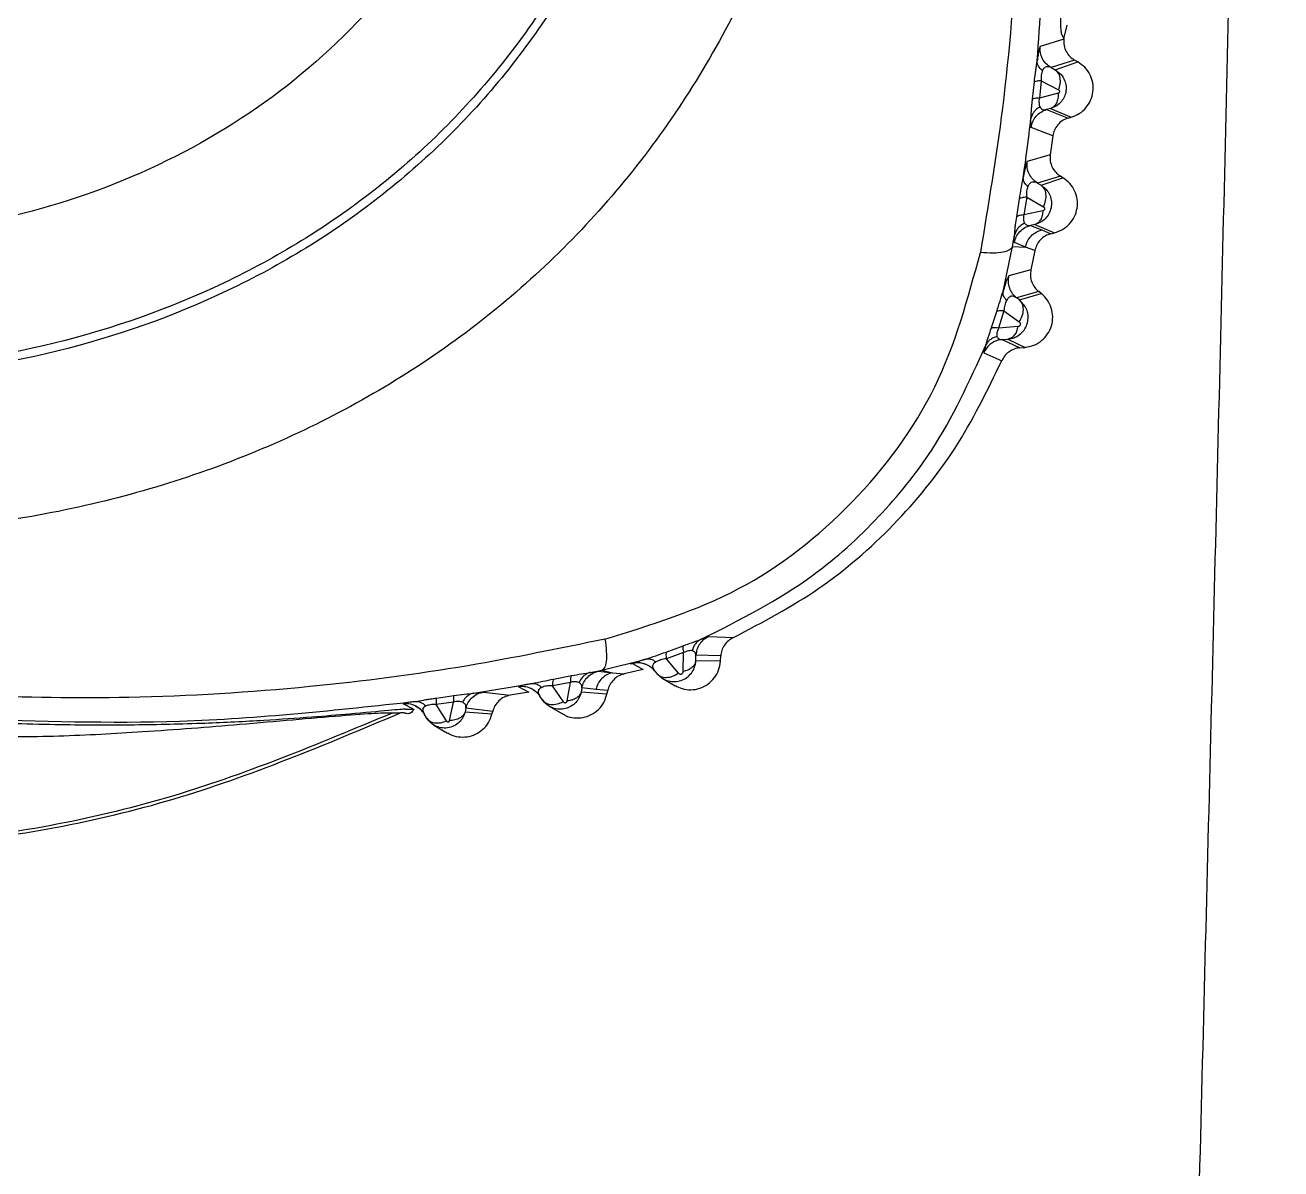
# Model space of a CAD drawing. Extents: x 398 to 508, y 623 to 782.
# Drawn here: x 502.777 to 503.923, y 674.349 to 675.393 of the extents above; entities that cross this region are included whole.
import ezdxf

# ---------------------------------------------------------------- set-up
doc = ezdxf.new("R2010")
doc.units = 0
doc.header["$MEASUREMENT"] = 0
doc.layers.add('GEOMETRY', color=2, linetype='Continuous', lineweight=25)

msp = doc.modelspace()

# ---------------------------------------------------------------- linework, layer by layer
at = {"layer": 'GEOMETRY'}
for p, q in [((503.7252, 675.3808), (503.7285, 675.3932)), ((503.7252, 675.3803), (503.7037, 675.3736)), ((503.723, 675.3859), (503.7252, 675.3808)), ((503.7252, 675.3808), (503.7252, 675.3803)), ((503.7037, 675.3736), (503.7029, 675.3712)), ((503.7352, 675.3613), (503.7137, 675.3545)), ((503.7137, 675.3545), (503.7175, 675.3525)), ((503.7175, 675.3525), (503.738, 675.3597)), ((503.738, 675.3597), (503.7352, 675.3613)), ((503.7175, 675.3525), (503.7229, 675.3481)), ((503.6967, 675.3257), (503.6985, 675.3415)), ((503.7047, 675.3424), (503.703, 675.3266)), ((503.7202, 675.3311), (503.703, 675.3266)), ((503.7047, 675.3424), (503.7205, 675.3341)), ((503.7133, 675.3171), (503.7096, 675.3162)), ((503.7096, 675.3162), (503.7294, 675.3084)), ((503.7133, 675.3171), (503.732, 675.3092)), ((503.7294, 675.3084), (503.732, 675.3092)), ((503.6955, 675.2997), (503.6952, 675.3019)), ((503.7152, 675.2921), (503.6955, 675.2997)), ((503.7152, 675.2921), (503.7129, 675.2749)), ((503.7129, 675.2749), (503.692, 675.2686)), ((503.7222, 675.2553), (503.7012, 675.249)), ((503.7045, 675.2471), (503.7245, 675.2539)), ((503.7245, 675.2539), (503.7222, 675.2553)), ((503.7012, 675.249), (503.7045, 675.2471)), ((503.6824, 675.2183), (503.6849, 675.2346)), ((503.6914, 675.2361), (503.6889, 675.2199)), ((503.6914, 675.2361), (503.7067, 675.2274)), ((503.7062, 675.2238), (503.6889, 675.2199)), ((503.699, 675.2113), (503.6949, 675.2104)), ((503.6949, 675.2104), (503.7051, 675.2062)), ((503.699, 675.2113), (503.7167, 675.2036)), ((503.7051, 675.2062), (503.7136, 675.2028)), ((503.6786, 675.191), (503.6803, 675.2013)), ((503.6802, 675.1947), (503.68, 675.1966)), ((503.6904, 675.1906), (503.6802, 675.1947)), ((503.7136, 675.2028), (503.7167, 675.2036)), ((503.6699, 675.1501), (503.6786, 675.191)), ((503.6786, 675.191), (503.6904, 675.1906)), ((503.6989, 675.1873), (503.6904, 675.1906)), ((503.6989, 675.1873), (503.6953, 675.1697)), ((503.675, 675.1644), (503.6739, 675.162)), ((503.6953, 675.1697), (503.675, 675.1644)), ((503.7024, 675.1499), (503.6821, 675.1443)), ((503.6849, 675.1423), (503.7045, 675.1482)), ((503.7045, 675.1482), (503.7024, 675.1499)), ((503.6849, 675.1423), (503.6821, 675.1443)), ((503.6901, 675.1363), (503.6849, 675.1423)), ((503.6591, 675.1163), (503.6641, 675.1317)), ((503.6707, 675.1323), (503.6657, 675.1166)), ((503.6707, 675.1323), (503.6846, 675.1222)), ((503.6834, 675.118), (503.6657, 675.1166)), ((503.669, 675.1062), (503.6743, 675.1065)), ((503.669, 675.1062), (503.6851, 675.0986)), ((503.6743, 675.1065), (503.6899, 675.099)), ((503.6524, 675.094), (503.6686, 675.0867)), ((503.6851, 675.0986), (503.6899, 675.099)), ((503.4011, 674.8349), (503.3994, 674.8344)), ((503.4011, 674.8349), (503.4236, 674.834)), ((503.3624, 674.8208), (503.3778, 674.8264)), ((503.3782, 674.8202), (503.3625, 674.8146)), ((503.3778, 674.8029), (503.3782, 674.8202)), ((503.3894, 674.8128), (503.3894, 674.8179)), ((503.4121, 674.8172), (503.3894, 674.8179)), ((503.4119, 674.8124), (503.4121, 674.8172)), ((503.2934, 674.8022), (503.3035, 674.8042)), ((503.3035, 674.8042), (503.344, 674.8144)), ((503.3035, 674.8042), (503.3134, 674.8019)), ((503.3414, 674.8049), (503.324, 674.8008)), ((503.3314, 674.8102), (503.3414, 674.8049)), ((503.3517, 674.8037), (503.3539, 674.8011)), ((503.3736, 674.8015), (503.3625, 674.8146)), ((503.4119, 674.8124), (503.3894, 674.8128)), ((503.2748, 674.7931), (503.2585, 674.79)), ((503.2594, 674.7961), (503.2759, 674.7992)), ((503.2719, 674.7761), (503.2748, 674.7931)), ((503.3005, 674.8033), (503.3134, 674.8019)), ((503.3134, 674.8019), (503.324, 674.8008)), ((503.3592, 674.7965), (503.3706, 674.79)), ((503.1525, 674.7787), (503.1684, 674.781)), ((503.1866, 674.7832), (503.2399, 674.792)), ((503.1954, 674.7842), (503.2198, 674.7813)), ((503.2369, 674.7841), (503.2198, 674.7813)), ((503.2284, 674.7896), (503.227, 674.7892)), ((503.227, 674.7892), (503.2369, 674.7841)), ((503.2394, 674.7874), (503.239, 674.7876)), ((503.2684, 674.7754), (503.2585, 674.79)), ((503.2853, 674.7881), (503.2846, 674.7841)), ((503.3082, 674.7824), (503.2846, 674.7841)), ((503.2982, 674.7867), (503.2853, 674.7881)), ((503.3089, 674.7856), (503.2982, 674.7867)), ((503.3082, 674.7824), (503.3089, 674.7856)), ((503.123, 674.774), (503.1219, 674.7737)), ((503.1219, 674.7737), (503.1306, 674.7693)), ((503.168, 674.7751), (503.1522, 674.7728)), ((503.1616, 674.7578), (503.1522, 674.7728)), ((503.1645, 674.7582), (503.168, 674.7751)), ((503.1794, 674.7696), (503.1787, 674.766)), ((503.2039, 674.7666), (503.1794, 674.7696)), ((503.249, 674.7775), (503.2469, 674.7806)), ((503.2555, 674.7712), (503.2675, 674.7643)), ((503.1191, 674.765), (503.112, 674.765)), ((503.1242, 674.7686), (503.1318, 674.7687)), ((503.1434, 674.7607), (503.1412, 674.7643)), ((503.2032, 674.764), (503.1787, 674.766)), ((503.2032, 674.764), (503.2039, 674.7666)), ((503.1503, 674.754), (503.1627, 674.7468))]:
    msp.add_line(p, q, dxfattribs=at)
for points, knots in [([(503.6263, 667.4368), (503.6329, 667.6092), (503.6458, 667.9469), (503.6643, 668.443), (503.6817, 668.918), (503.6979, 669.3719), (503.7233, 670.1), (503.7566, 671.109), (503.792, 672.2619), (503.8209, 673.2705), (503.8442, 674.1352), (503.8662, 675.0001), (503.8868, 675.865), (503.906, 676.73), (503.9177, 677.3067), (503.9235, 677.5951)], [0, 0, 0, 0, 0.050925, 0.099772, 0.146543, 0.191236, 0.233852, 0.361604, 0.489235, 0.574347, 0.659464, 0.744588, 0.829719, 0.914856, 1, 1, 1, 1]), ([(503.701, 675.3606), (503.7061, 675.4322), (503.7163, 675.5758), (503.7062, 675.7925), (503.6788, 676.0078), (503.6431, 676.148), (503.6253, 676.2182)], [0, 0, 0, 0, 0.249231, 0.499142, 0.749419, 1, 1, 1, 1]), ([(503.6335, 676.2187), (503.6433, 676.1824), (503.6632, 676.1084), (503.6866, 675.9938), (503.7042, 675.882), (503.7156, 675.7773), (503.7217, 675.6872), (503.7248, 675.5997), (503.725, 675.5196), (503.7234, 675.4492), (503.7222, 675.4082), (503.7222, 675.3901), (503.7227, 675.3873), (503.723, 675.3859)], [0, 0, 0, 0, 0.12149, 0.247913, 0.378385, 0.489164, 0.591626, 0.675724, 0.782324, 0.86989, 0.941638, 0.97185, 1, 1, 1, 1]), ([(503.603, 676.2122), (503.6194, 676.147), (503.6511, 676.0209), (503.6756, 675.8308), (503.6866, 675.6501), (503.6845, 675.4788), (503.6722, 675.3245), (503.6564, 675.2293), (503.6491, 675.1856)], [0, 0, 0, 0, 0.1941228, 0.3753263, 0.553698, 0.7171073, 0.8699835, 1, 1, 1, 1]), ([(503.4855, 676.1791), (503.5008, 676.1129), (503.5314, 675.9813), (503.5332, 675.7795), (503.5009, 675.5843), (503.4312, 675.4026), (503.3261, 675.2418), (503.1876, 675.1097), (503.0224, 675.0117), (502.8378, 674.9493), (502.641, 674.9233), (502.4396, 674.9334), (502.2408, 674.9777), (502.0526, 675.0542), (501.8826, 675.1611), (501.7392, 675.2956), (501.6248, 675.453), (501.5817, 675.573), (501.5603, 675.6325)], [0, 0, 0, 0, 0.064638, 0.128652, 0.191528, 0.253029, 0.313363, 0.373321, 0.433986, 0.495948, 0.559248, 0.623536, 0.688243, 0.752741, 0.816423, 0.878848, 0.939909, 1, 1, 1, 1]), ([(503.3499, 676.1407), (503.363, 676.084), (503.3892, 675.9711), (503.391, 675.7982), (503.3634, 675.631), (503.3039, 675.4753), (503.2139, 675.3376), (503.0954, 675.2246), (502.9539, 675.1407), (502.7958, 675.0875), (502.6272, 675.0654), (502.4546, 675.0741), (502.2842, 675.1122), (502.1228, 675.1776), (501.9771, 675.2691), (501.8541, 675.3842), (501.756, 675.5188), (501.719, 675.6215), (501.7007, 675.6725)], [0, 0, 0, 0, 0.064677, 0.128726, 0.191618, 0.253103, 0.313385, 0.373279, 0.433903, 0.49586, 0.559185, 0.62351, 0.688256, 0.752792, 0.816505, 0.878937, 0.939969, 1, 1, 1, 1]), ([(503.3425, 676.1386), (503.3556, 676.0824), (503.3816, 675.9705), (503.3833, 675.7991), (503.356, 675.6334), (503.297, 675.4792), (503.2079, 675.3427), (503.0904, 675.2307), (502.9503, 675.1477), (502.7936, 675.0949), (502.6265, 675.0731), (502.4554, 675.0818), (502.2866, 675.1195), (502.1266, 675.1843), (501.9821, 675.2749), (501.8602, 675.389), (501.763, 675.5223), (501.7264, 675.6242), (501.7082, 675.6746)], [0, 0, 0, 0, 0.06468, 0.128735, 0.191634, 0.253118, 0.313391, 0.373269, 0.433886, 0.495846, 0.559178, 0.623509, 0.688256, 0.752797, 0.816517, 0.878954, 0.939983, 1, 1, 1, 1]), ([(503.2273, 676.106), (503.2385, 676.0578), (503.2608, 675.9618), (503.2623, 675.8149), (503.2391, 675.673), (503.1887, 675.5409), (503.1125, 675.424), (503.0119, 675.3281), (502.8919, 675.2571), (502.7577, 675.2122), (502.6147, 675.1937), (502.4681, 675.2013), (502.3232, 675.2336), (502.186, 675.2892), (502.062, 675.3666), (501.9574, 675.4641), (501.8739, 675.5782), (501.8425, 675.6653), (501.827, 675.7085)], [0, 0, 0, 0, 0.064705, 0.128813, 0.191763, 0.253244, 0.313432, 0.373191, 0.433751, 0.495731, 0.55912, 0.623495, 0.688261, 0.752837, 0.816615, 0.87909, 0.940089, 1, 1, 1, 1]), ([(503.7252, 675.3803), (503.7252, 675.3784), (503.7251, 675.3745), (503.7273, 675.3691), (503.7306, 675.3644), (503.7336, 675.3624), (503.7352, 675.3613)], [0, 0, 0, 0, 0.253742, 0.509905, 0.758369, 1, 1, 1, 1]), ([(503.7029, 675.3712), (503.7028, 675.3709), (503.7025, 675.3703), (503.7018, 675.3664), (503.7013, 675.3625), (503.701, 675.3606)], [0, 0, 0, 0, 0.271672, 0.650297, 1, 1, 1, 1]), ([(503.7137, 675.3545), (503.7121, 675.3555), (503.709, 675.3577), (503.7056, 675.3624), (503.7036, 675.3679), (503.7037, 675.3717), (503.7037, 675.3736)], [0, 0, 0, 0, 0.244704, 0.5, 0.755296, 1, 1, 1, 1]), ([(503.6985, 675.3415), (503.6987, 675.3441), (503.699, 675.3468), (503.6995, 675.3508), (503.6998, 675.3528), (503.7002, 675.3551), (503.7005, 675.3574), (503.7008, 675.3593), (503.701, 675.3606)], [0, 0, 0, 0, 0.386711, 0.400532, 0.607773, 0.666949, 0.778449, 1, 1, 1, 1]), ([(503.7058, 675.3517), (503.7044, 675.3531), (503.7023, 675.3551), (503.7011, 675.3582), (503.701, 675.3598), (503.701, 675.3606)], [0, 0, 0, 0, 0.489151, 0.744278, 1, 1, 1, 1]), ([(503.7137, 675.3545), (503.7122, 675.355), (503.71, 675.3557), (503.7073, 675.3545), (503.7062, 675.3526), (503.7058, 675.3517)], [0, 0, 0, 0, 0.545844, 0.787539, 1, 1, 1, 1]), ([(503.7058, 675.3517), (503.7055, 675.3511), (503.7051, 675.3499), (503.7047, 675.3476), (503.7045, 675.3449), (503.7046, 675.3432), (503.7047, 675.3424)], [0, 0, 0, 0, 0.257065, 0.499427, 0.740311, 1, 1, 1, 1]), ([(503.7229, 675.3481), (503.7241, 675.3464), (503.7263, 675.3432), (503.7275, 675.3379), (503.7274, 675.3329), (503.7261, 675.328), (503.7232, 675.3233), (503.7189, 675.3192), (503.7152, 675.3178), (503.7133, 675.3171)], [0, 0, 0, 0, 0.160863, 0.299617, 0.416215, 0.550348, 0.692325, 0.842197, 1, 1, 1, 1]), ([(503.7205, 675.3341), (503.7211, 675.3359), (503.7223, 675.3397), (503.7222, 675.3453), (503.7206, 675.3499), (503.7185, 675.3517), (503.7175, 675.3525)], [0, 0, 0, 0, 0.24251, 0.500006, 0.757498, 1, 1, 1, 1]), ([(503.7047, 675.3424), (503.7032, 675.3423), (503.7002, 675.3422), (503.699, 675.3418), (503.6985, 675.3415)], [0, 0, 0, 0, 0.498321, 1, 1, 1, 1]), ([(503.7202, 675.3311), (503.7202, 675.3294), (503.7201, 675.3261), (503.7186, 675.3218), (503.7164, 675.3185), (503.7143, 675.3176), (503.7133, 675.3171)], [0, 0, 0, 0, 0.244322, 0.5, 0.755678, 1, 1, 1, 1]), ([(503.7205, 675.3341), (503.7207, 675.334), (503.7209, 675.3338), (503.7212, 675.3334), (503.7214, 675.333), (503.7214, 675.3325), (503.7214, 675.3322), (503.7213, 675.3319), (503.721, 675.3316), (503.7206, 675.3312), (503.7204, 675.3311), (503.7202, 675.3311)], [0, 0, 0, 0, 0.144352, 0.279387, 0.402711, 0.515838, 0.570705, 0.625679, 0.73952, 0.863869, 1, 1, 1, 1]), ([(503.3064, 674.8326), (503.2648, 674.824), (503.1761, 674.8057), (503.0304, 674.7868), (502.8796, 674.7775), (502.7266, 674.7799), (502.578, 674.7923), (502.4274, 674.814), (502.2625, 674.8488), (502.087, 674.9024), (501.901, 674.9759), (501.7426, 675.0557), (501.6153, 675.1328), (501.52, 675.1982), (501.4392, 675.2603), (501.3911, 675.3014), (501.3681, 675.321)], [0, 0, 0, 0, 0.061839, 0.131845, 0.211627, 0.279904, 0.352971, 0.427433, 0.499926, 0.596401, 0.691889, 0.788478, 0.852073, 0.906668, 0.955606, 1, 1, 1, 1]), ([(503.6953, 675.308), (503.6955, 675.31), (503.6956, 675.3122), (503.6957, 675.3146), (503.6958, 675.3159), (503.6959, 675.3176), (503.6961, 675.3199), (503.6963, 675.3223), (503.6966, 675.3243), (503.6967, 675.3257)], [0, 0, 0, 0, 0.415796, 0.420284, 0.453774, 0.64405, 0.702207, 0.805119, 1, 1, 1, 1]), ([(503.703, 675.3266), (503.7015, 675.3265), (503.6985, 675.3264), (503.6973, 675.3259), (503.6967, 675.3257)], [0, 0, 0, 0, 0.500003, 1, 1, 1, 1]), ([(503.703, 675.3266), (503.7028, 675.3257), (503.7025, 675.3241), (503.7026, 675.3226), (503.7027, 675.3217), (503.7027, 675.3211), (503.703, 675.3198), (503.7033, 675.319), (503.7035, 675.3185)], [0, 0, 0, 0, 0.235042, 0.470576, 0.478141, 0.540974, 0.724966, 1, 1, 1, 1]), ([(503.7035, 675.3185), (503.7025, 675.3179), (503.7003, 675.3166), (503.6979, 675.314), (503.6961, 675.3111), (503.6956, 675.309), (503.6953, 675.308)], [0, 0, 0, 0, 0.247273, 0.499996, 0.752721, 1, 1, 1, 1]), ([(503.6955, 675.2997), (503.6958, 675.3016), (503.6967, 675.3053), (503.6999, 675.3102), (503.7043, 675.3142), (503.7079, 675.3155), (503.7096, 675.3162)], [0, 0, 0, 0, 0.244604, 0.5, 0.755396, 1, 1, 1, 1]), ([(503.7035, 675.3185), (503.7039, 675.318), (503.7046, 675.3168), (503.7066, 675.3158), (503.7084, 675.316), (503.7096, 675.3162)], [0, 0, 0, 0, 0.226914, 0.472559, 1, 1, 1, 1]), ([(503.7294, 675.3084), (503.7276, 675.3077), (503.7239, 675.3064), (503.7196, 675.3023), (503.7164, 675.2975), (503.7156, 675.2939), (503.7152, 675.2921)], [0, 0, 0, 0, 0.253674, 0.509842, 0.758373, 1, 1, 1, 1]), ([(503.6883, 675.254), (503.6896, 675.2629), (503.692, 675.2808), (503.6942, 675.2989), (503.6953, 675.308)], [0, 0, 0, 0, 0.499752, 1, 1, 1, 1]), ([(503.6952, 675.3019), (503.6951, 675.302), (503.695, 675.3027), (503.6952, 675.3056), (503.6953, 675.308)], [0, 0, 0, 0, 0.201978, 1, 1, 1, 1]), ([(503.7129, 675.2749), (503.7128, 675.273), (503.7126, 675.269), (503.7145, 675.2635), (503.7176, 675.2586), (503.7207, 675.2564), (503.7222, 675.2553)], [0, 0, 0, 0, 0.253687, 0.5098545, 0.7583857, 1, 1, 1, 1]), ([(503.692, 675.2686), (503.6916, 675.2679), (503.691, 675.2669), (503.6896, 675.2606), (503.6887, 675.2561), (503.6883, 675.254)], [0, 0, 0, 0, 0.54318, 0.782069, 1, 1, 1, 1]), ([(503.7012, 675.249), (503.6997, 675.2501), (503.6966, 675.2524), (503.6934, 675.2573), (503.6916, 675.2629), (503.6919, 675.2667), (503.692, 675.2686)], [0, 0, 0, 0, 0.244606, 0.5, 0.755394, 1, 1, 1, 1]), ([(503.6849, 675.2346), (503.6854, 675.2379), (503.6865, 675.2445), (503.6877, 675.2508), (503.6883, 675.254)], [0, 0, 0, 0, 0.491532, 1, 1, 1, 1]), ([(503.6925, 675.2459), (503.6912, 675.2472), (503.6886, 675.2498), (503.6884, 675.2525), (503.6883, 675.254)], [0, 0, 0, 0, 0.4898, 1, 1, 1, 1]), ([(503.6925, 675.2459), (503.6923, 675.2453), (503.6918, 675.244), (503.6913, 675.2415), (503.6911, 675.2387), (503.6913, 675.237), (503.6914, 675.2361)], [0, 0, 0, 0, 0.25021, 0.488494, 0.732792, 1, 1, 1, 1]), ([(503.7012, 675.249), (503.6996, 675.2496), (503.6973, 675.2505), (503.6945, 675.2491), (503.6933, 675.2476), (503.6928, 675.2465), (503.6925, 675.2459)], [0, 0, 0, 0, 0.552691, 0.791968, 0.900435, 1, 1, 1, 1]), ([(503.7045, 675.2471), (503.7066, 675.2456), (503.71, 675.2429), (503.713, 675.2373), (503.7143, 675.2319), (503.7139, 675.2262), (503.7119, 675.2208), (503.7085, 675.2163), (503.7041, 675.2129), (503.7007, 675.2118), (503.699, 675.2113)], [0, 0, 0, 0, 0.166512, 0.279987, 0.401109, 0.523295, 0.648233, 0.769287, 0.886519, 1, 1, 1, 1]), ([(503.7067, 675.2274), (503.7075, 675.2293), (503.7091, 675.2332), (503.7093, 675.2391), (503.7078, 675.2442), (503.7056, 675.2462), (503.7045, 675.2471)], [0, 0, 0, 0, 0.241792, 0.500007, 0.758217, 1, 1, 1, 1]), ([(503.6914, 675.2361), (503.6898, 675.236), (503.6867, 675.2358), (503.6855, 675.235), (503.6849, 675.2346)], [0, 0, 0, 0, 0.499055, 1, 1, 1, 1]), ([(503.6803, 675.2013), (503.6804, 675.2023), (503.6806, 675.2038), (503.6807, 675.2057), (503.6809, 675.2078), (503.6814, 675.2119), (503.682, 675.2158), (503.6824, 675.2183)], [0, 0, 0, 0, 0.231722, 0.347212, 0.412126, 0.632719, 1, 1, 1, 1]), ([(503.6889, 675.2199), (503.6873, 675.2197), (503.6842, 675.2195), (503.683, 675.2187), (503.6824, 675.2183)], [0, 0, 0, 0, 0.500018, 1, 1, 1, 1]), ([(503.6889, 675.2199), (503.6887, 675.2191), (503.6884, 675.2174), (503.6884, 675.216), (503.6885, 675.2153), (503.6886, 675.2146), (503.6889, 675.2135), (503.6892, 675.2127), (503.6894, 675.2123)], [0, 0, 0, 0, 0.230171, 0.465865, 0.473511, 0.536883, 0.722542, 1, 1, 1, 1]), ([(503.7062, 675.2238), (503.7061, 675.2223), (503.7058, 675.2192), (503.7042, 675.2154), (503.7019, 675.2125), (503.7, 675.2117), (503.699, 675.2113)], [0, 0, 0, 0, 0.244947, 0.5, 0.755053, 1, 1, 1, 1]), ([(503.7067, 675.2274), (503.7069, 675.2273), (503.7072, 675.2271), (503.7075, 675.2266), (503.7077, 675.226), (503.7077, 675.2255), (503.7077, 675.2251), (503.7076, 675.2249), (503.7074, 675.2246), (503.7072, 675.2243), (503.7068, 675.224), (503.7064, 675.2239), (503.7062, 675.2238)], [0, 0, 0, 0, 0.146361, 0.284808, 0.41183, 0.527282, 0.582294, 0.636648, 0.691473, 0.747865, 0.867827, 1, 1, 1, 1]), ([(503.6802, 675.1947), (503.6807, 675.1965), (503.6816, 675.2002), (503.685, 675.2049), (503.6895, 675.2086), (503.6931, 675.2098), (503.6949, 675.2104)], [0, 0, 0, 0, 0.2447054, 0.5, 0.7552946, 1, 1, 1, 1]), ([(503.6894, 675.2123), (503.6883, 675.2117), (503.686, 675.2104), (503.6833, 675.2078), (503.6813, 675.2047), (503.6806, 675.2024), (503.6803, 675.2013)], [0, 0, 0, 0, 0.247126, 0.500004, 0.75288, 1, 1, 1, 1]), ([(503.6894, 675.2123), (503.6902, 675.2116), (503.6917, 675.21), (503.6938, 675.2102), (503.6949, 675.2104)], [0, 0, 0, 0, 0.475353, 1, 1, 1, 1]), ([(503.6904, 675.1906), (503.6909, 675.1924), (503.6919, 675.1961), (503.6953, 675.2008), (503.6998, 675.2044), (503.7034, 675.2056), (503.7051, 675.2062)], [0, 0, 0, 0, 0.244721, 0.5, 0.755279, 1, 1, 1, 1]), ([(503.68, 675.1966), (503.68, 675.1967), (503.6799, 675.1972), (503.6801, 675.1994), (503.6803, 675.2013)], [0, 0, 0, 0, 0.095526, 1, 1, 1, 1]), ([(503.7136, 675.2028), (503.7117, 675.2022), (503.7081, 675.201), (503.7037, 675.1972), (503.7003, 675.1926), (503.6994, 675.189), (503.6989, 675.1873)], [0, 0, 0, 0, 0.253715, 0.509834, 0.758299, 1, 1, 1, 1]), ([(503.3064, 674.8326), (503.3482, 674.8455), (503.4313, 674.871), (503.536, 674.9536), (503.6153, 675.0604), (503.6378, 675.1437), (503.6491, 675.1856)], [0, 0, 0, 0, 0.251416, 0.499983, 0.748554, 1, 1, 1, 1]), ([(503.6786, 675.191), (503.6779, 675.1899), (503.6764, 675.1877), (503.6701, 675.1857), (503.6611, 675.1848), (503.6531, 675.1853), (503.6491, 675.1856)], [0, 0, 0, 0, 0.239707, 0.491119, 0.747175, 1, 1, 1, 1]), ([(503.6739, 675.162), (503.6737, 675.1616), (503.6732, 675.1609), (503.6718, 675.1565), (503.6705, 675.1521), (503.6699, 675.1501)], [0, 0, 0, 0, 0.319976, 0.677408, 1, 1, 1, 1]), ([(503.675, 675.1644), (503.6747, 675.1626), (503.6742, 675.1589), (503.6754, 675.1532), (503.678, 675.1481), (503.6807, 675.1456), (503.6821, 675.1443)], [0, 0, 0, 0, 0.2448298, 0.4999998, 0.7551699, 1, 1, 1, 1]), ([(503.6953, 675.1697), (503.695, 675.1679), (503.6945, 675.1641), (503.6959, 675.1586), (503.6984, 675.1536), (503.7011, 675.1511), (503.7024, 675.1499)], [0, 0, 0, 0, 0.253852, 0.5113931, 0.7598294, 1, 1, 1, 1]), ([(503.6641, 675.1317), (503.6651, 675.1349), (503.6671, 675.1413), (503.6689, 675.1472), (503.6699, 675.1501)], [0, 0, 0, 0, 0.51114, 1, 1, 1, 1]), ([(503.6731, 675.1419), (503.672, 675.1433), (503.6697, 675.1461), (503.6698, 675.1487), (503.6699, 675.1501)], [0, 0, 0, 0, 0.490313, 1, 1, 1, 1]), ([(503.6731, 675.1419), (503.6728, 675.1413), (503.6722, 675.14), (503.6714, 675.1375), (503.6709, 675.1349), (503.6708, 675.1332), (503.6707, 675.1323)], [0, 0, 0, 0, 0.249261, 0.488794, 0.734234, 1, 1, 1, 1]), ([(503.6821, 675.1443), (503.6805, 675.1451), (503.6783, 675.1462), (503.6755, 675.145), (503.6741, 675.1436), (503.6734, 675.1424), (503.6731, 675.1419)], [0, 0, 0, 0, 0.55288, 0.791652, 0.900062, 1, 1, 1, 1]), ([(503.6743, 675.1065), (503.6762, 675.1068), (503.68, 675.1075), (503.6851, 675.1104), (503.6892, 675.1146), (503.6919, 675.1199), (503.693, 675.1256), (503.6925, 675.1313), (503.6909, 675.1347), (503.6901, 675.1363)], [0, 0, 0, 0, 0.144507, 0.289018, 0.433648, 0.578516, 0.721145, 0.865396, 1, 1, 1, 1]), ([(503.6846, 675.1222), (503.6856, 675.124), (503.6877, 675.1278), (503.6887, 675.1337), (503.6878, 675.139), (503.6859, 675.1412), (503.6849, 675.1423)], [0, 0, 0, 0, 0.241635, 0.500008, 0.758375, 1, 1, 1, 1]), ([(503.6707, 675.1323), (503.6691, 675.1324), (503.666, 675.1326), (503.6647, 675.132), (503.6641, 675.1317)], [0, 0, 0, 0, 0.499386, 1, 1, 1, 1]), ([(503.112, 674.765), (503.108, 674.765), (503.1001, 674.765), (503.0535, 674.7616), (502.9777, 674.7547), (502.8892, 674.7478), (502.8076, 674.7433), (502.7305, 674.7428), (502.6521, 674.7469), (502.574, 674.7535), (502.5096, 674.7614), (502.4605, 674.7687), (502.4206, 674.7753), (502.3685, 674.7851), (502.3219, 674.7952), (502.2898, 674.803), (502.2812, 674.8051), (502.2786, 674.8058), (502.2778, 674.806), (502.2775, 674.8061), (502.2775, 674.8061), (502.2773, 674.8061), (502.2768, 674.8062), (502.2748, 674.8068), (502.2668, 674.8088), (502.2165, 674.8219), (502.1365, 674.8461), (502.0324, 674.8838), (501.9387, 674.9228), (501.8675, 674.9564), (501.8158, 674.9837), (501.7828, 675.0026), (501.7493, 675.0228), (501.7138, 675.045), (501.6804, 675.0666), (501.6402, 675.093), (501.6172, 675.1085), (501.603, 675.1182)], [0, 0, 0, 0, 0.029487, 0.058965, 0.121276, 0.176146, 0.222507, 0.269084, 0.315099, 0.363617, 0.409348, 0.431162, 0.45227, 0.481734, 0.525902, 0.537564, 0.540789, 0.54175, 0.542276, 0.542278, 0.542297, 0.542347, 0.542534, 0.543258, 0.546102, 0.557375, 0.636107, 0.695634, 0.755932, 0.818737, 0.838147, 0.862469, 0.888107, 0.909711, 0.939755, 0.962479, 1, 1, 1, 1]), ([(503.6539, 675.1004), (503.6542, 675.1014), (503.6547, 675.1028), (503.6552, 675.1046), (503.6555, 675.1056), (503.6556, 675.106), (503.6557, 675.1063), (503.6561, 675.1075), (503.6572, 675.1108), (503.6583, 675.1141), (503.6591, 675.1163)], [0, 0, 0, 0, 0.237358, 0.356058, 0.420019, 0.422084, 0.43752, 0.479818, 0.63966, 1, 1, 1, 1]), ([(503.6657, 675.1166), (503.6641, 675.1168), (503.661, 675.1171), (503.6597, 675.1166), (503.6591, 675.1163)], [0, 0, 0, 0, 0.5, 1, 1, 1, 1]), ([(503.6657, 675.1166), (503.6654, 675.1158), (503.6647, 675.1143), (503.6644, 675.1128), (503.6642, 675.112), (503.6641, 675.1113), (503.6641, 675.1102), (503.6642, 675.1094), (503.6643, 675.1089)], [0, 0, 0, 0, 0.2380681, 0.4754157, 0.5016791, 0.5517618, 0.7281884, 1, 1, 1, 1]), ([(503.6834, 675.118), (503.683, 675.1165), (503.6823, 675.1134), (503.6801, 675.1098), (503.6774, 675.1073), (503.6753, 675.1068), (503.6743, 675.1065)], [0, 0, 0, 0, 0.244802, 0.5, 0.755198, 1, 1, 1, 1]), ([(503.6846, 675.1222), (503.6848, 675.1221), (503.6852, 675.1218), (503.6855, 675.1211), (503.6857, 675.1204), (503.6856, 675.1198), (503.6854, 675.1193), (503.6852, 675.119), (503.685, 675.1187), (503.6846, 675.1184), (503.6841, 675.1181), (503.6836, 675.118), (503.6834, 675.118)], [0, 0, 0, 0, 0.144988, 0.282396, 0.408827, 0.524229, 0.57945, 0.634159, 0.689453, 0.746382, 0.867343, 1, 1, 1, 1]), ([(503.669, 675.1062), (503.6672, 675.1059), (503.6637, 675.1053), (503.6589, 675.1026), (503.6548, 675.0988), (503.6532, 675.0956), (503.6524, 675.094)], [0, 0, 0, 0, 0.245215, 0.500001, 0.754786, 1, 1, 1, 1]), ([(503.6643, 675.1089), (503.6631, 675.1086), (503.6608, 675.1078), (503.6578, 675.1058), (503.6554, 675.1033), (503.6544, 675.1014), (503.6539, 675.1004)], [0, 0, 0, 0, 0.247391, 0.500007, 0.75262, 1, 1, 1, 1]), ([(503.6643, 675.1089), (503.6648, 675.1081), (503.6658, 675.1062), (503.6679, 675.1062), (503.669, 675.1062)], [0, 0, 0, 0, 0.471748, 1, 1, 1, 1]), ([(503.3942, 674.8324), (503.4293, 674.8501), (503.4882, 674.8797), (503.5571, 674.9425), (503.6136, 675.0118), (503.639, 675.0677), (503.6539, 675.1004)], [0, 0, 0, 0, 0.307324, 0.515132, 0.716378, 1, 1, 1, 1]), ([(503.6539, 675.1004), (503.6534, 675.0986), (503.6522, 675.0947), (503.6523, 675.0942), (503.6524, 675.094)], [0, 0, 0, 0, 0.470584, 1, 1, 1, 1]), ([(503.6851, 675.0986), (503.6833, 675.0983), (503.6797, 675.0977), (503.675, 675.0949), (503.671, 675.0913), (503.6694, 675.0882), (503.6686, 675.0867)], [0, 0, 0, 0, 0.254076, 0.511662, 0.759811, 1, 1, 1, 1]), ([(503.4236, 674.834), (503.4503, 674.848), (503.5035, 674.8759), (503.5714, 674.9354), (503.629, 675.0052), (503.6554, 675.0594), (503.6686, 675.0867)], [0, 0, 0, 0, 0.25081, 0.499261, 0.74806, 1, 1, 1, 1]), ([(503.1242, 674.7686), (503.1228, 674.7685), (503.1199, 674.7684), (503.1049, 674.767), (503.0774, 674.7644), (503.0374, 674.7611), (502.993, 674.758), (502.9385, 674.7553), (502.8765, 674.7538), (502.805, 674.754), (502.731, 674.7565), (502.6519, 674.7618), (502.5674, 674.7704), (502.472, 674.7838), (502.3673, 674.8033), (502.2598, 674.8288), (502.166, 674.8554), (502.1098, 674.8749), (502.0886, 674.8822)], [0, 0, 0, 0, 0.020227, 0.041657, 0.091073, 0.129381, 0.17392, 0.225812, 0.285593, 0.346812, 0.420985, 0.485021, 0.558542, 0.646819, 0.740861, 0.841353, 0.940132, 1, 1, 1, 1]), ([(503.3064, 674.8326), (503.3069, 674.8287), (503.3079, 674.8208), (503.3077, 674.812), (503.3063, 674.806), (503.3044, 674.8048), (503.3035, 674.8042)], [0, 0, 0, 0, 0.252807, 0.508865, 0.760288, 1, 1, 1, 1]), ([(503.3778, 674.8264), (503.3807, 674.8275), (503.387, 674.8298), (503.3917, 674.8315), (503.3942, 674.8324)], [0, 0, 0, 0, 0.47182, 1, 1, 1, 1]), ([(503.3942, 674.8324), (503.3932, 674.8319), (503.3913, 674.8309), (503.389, 674.8285), (503.3871, 674.8255), (503.3864, 674.8232), (503.3861, 674.822)], [0, 0, 0, 0, 0.247362, 0.499999, 0.752637, 1, 1, 1, 1]), ([(503.4011, 674.8349), (503.3995, 674.834), (503.3963, 674.8323), (503.3927, 674.8282), (503.3901, 674.8233), (503.3897, 674.8197), (503.3894, 674.8179)], [0, 0, 0, 0, 0.245213, 0.499997, 0.754783, 1, 1, 1, 1]), ([(503.3994, 674.8344), (503.3993, 674.8343), (503.3986, 674.8342), (503.3962, 674.8332), (503.3942, 674.8324)], [0, 0, 0, 0, 0.185028, 1, 1, 1, 1]), ([(503.4236, 674.834), (503.422, 674.8331), (503.4188, 674.8313), (503.4153, 674.8271), (503.4128, 674.8223), (503.4123, 674.8189), (503.4121, 674.8172)], [0, 0, 0, 0, 0.254088, 0.511674, 0.759824, 1, 1, 1, 1]), ([(503.344, 674.8144), (503.3469, 674.8154), (503.3527, 674.8174), (503.3592, 674.8197), (503.3624, 674.8208)], [0, 0, 0, 0, 0.489149, 1, 1, 1, 1]), ([(503.3624, 674.8208), (503.3622, 674.8202), (503.3618, 674.8191), (503.3623, 674.8161), (503.3625, 674.8146)], [0, 0, 0, 0, 0.500743, 1, 1, 1, 1]), ([(503.3778, 674.8264), (503.3776, 674.8258), (503.3773, 674.8247), (503.3779, 674.8217), (503.3782, 674.8202)], [0, 0, 0, 0, 0.5, 1, 1, 1, 1]), ([(503.3861, 674.822), (503.3856, 674.822), (503.3846, 674.8221), (503.3827, 674.8219), (503.3805, 674.8213), (503.3789, 674.8206), (503.3782, 674.8202)], [0, 0, 0, 0, 0.272932, 0.525631, 0.762717, 1, 1, 1, 1]), ([(503.3894, 674.8179), (503.3893, 674.8189), (503.389, 674.8208), (503.387, 674.8216), (503.3861, 674.822)], [0, 0, 0, 0, 0.527463, 1, 1, 1, 1]), ([(503.3427, 674.8098), (503.3403, 674.8104), (503.3354, 674.8115), (503.3314, 674.8102), (503.3294, 674.8096)], [0, 0, 0, 0, 0.496523, 1, 1, 1, 1]), ([(503.3517, 674.8037), (503.3504, 674.805), (503.3478, 674.8077), (503.3426, 674.8101), (503.3369, 674.8112), (503.3332, 674.8105), (503.3314, 674.8102)], [0, 0, 0, 0, 0.244832, 0.500003, 0.755172, 1, 1, 1, 1]), ([(503.344, 674.8144), (503.3421, 674.8138), (503.338, 674.8125), (503.3333, 674.811), (503.3328, 674.8107), (503.3324, 674.8106)], [0, 0, 0, 0, 0.2639006, 0.5553092, 1, 1, 1, 1]), ([(503.3446, 674.8091), (503.3422, 674.8099), (503.3372, 674.8117), (503.3342, 674.8111), (503.3327, 674.8108)], [0, 0, 0, 0, 0.484022, 1, 1, 1, 1]), ([(503.344, 674.8144), (503.3454, 674.8146), (503.3483, 674.8149), (503.3514, 674.8128), (503.3528, 674.8118)], [0, 0, 0, 0, 0.509663, 1, 1, 1, 1]), ([(503.3528, 674.8118), (503.3523, 674.8115), (503.3513, 674.8108), (503.3501, 674.8095), (503.3494, 674.8069), (503.3507, 674.805), (503.3517, 674.8037)], [0, 0, 0, 0, 0.102658, 0.213834, 0.457963, 1, 1, 1, 1]), ([(503.3625, 674.8146), (503.3616, 674.8145), (503.3598, 674.8143), (503.3571, 674.8136), (503.3547, 674.8127), (503.3535, 674.8121), (503.3528, 674.8118)], [0, 0, 0, 0, 0.265172, 0.509677, 0.749232, 1, 1, 1, 1]), ([(503.3539, 674.8011), (503.3556, 674.7994), (503.3587, 674.7964), (503.3645, 674.7941), (503.3703, 674.7935), (503.376, 674.7946), (503.3813, 674.7973), (503.3855, 674.8014), (503.3885, 674.8067), (503.3891, 674.8107), (503.3894, 674.8128)], [0, 0, 0, 0, 0.150773, 0.264434, 0.386648, 0.506202, 0.625757, 0.747841, 0.872557, 1, 1, 1, 1]), ([(503.3707, 674.7901), (503.3726, 674.7891), (503.3771, 674.7868), (503.3849, 674.7859), (503.3931, 674.7873), (503.4006, 674.7911), (503.4065, 674.7969), (503.4107, 674.8042), (503.4115, 674.8096), (503.4119, 674.8124)], [0, 0, 0, 0, 0.119113, 0.265927, 0.412742, 0.559556, 0.706371, 0.853185, 1, 1, 1, 1]), ([(503.3894, 674.8128), (503.3891, 674.8117), (503.3886, 674.8095), (503.386, 674.8066), (503.3824, 674.8042), (503.3793, 674.8033), (503.3778, 674.8029)], [0, 0, 0, 0, 0.244802, 0.5, 0.755198, 1, 1, 1, 1]), ([(503.2399, 674.792), (503.2431, 674.7927), (503.2493, 674.7941), (503.2561, 674.7954), (503.2594, 674.7961)], [0, 0, 0, 0, 0.510693, 1, 1, 1, 1]), ([(503.2594, 674.7961), (503.2591, 674.7955), (503.2586, 674.7944), (503.2585, 674.7915), (503.2585, 674.79)], [0, 0, 0, 0, 0.501099, 1, 1, 1, 1]), ([(503.2759, 674.7992), (503.2756, 674.7986), (503.2749, 674.7976), (503.2749, 674.7946), (503.2748, 674.7931)], [0, 0, 0, 0, 0.499997, 1, 1, 1, 1]), ([(503.2828, 674.7929), (503.2823, 674.7931), (503.2814, 674.7934), (503.2796, 674.7937), (503.2776, 674.7937), (503.276, 674.7934), (503.2752, 674.7932), (503.2748, 674.7931)], [0, 0, 0, 0, 0.278913, 0.535679, 0.770925, 0.912381, 1, 1, 1, 1]), ([(503.2759, 674.7992), (503.279, 674.7998), (503.2857, 674.801), (503.2908, 674.8018), (503.2934, 674.8022)], [0, 0, 0, 0, 0.472718, 1, 1, 1, 1]), ([(503.2934, 674.8022), (503.2923, 674.8019), (503.2901, 674.8012), (503.2871, 674.7991), (503.2846, 674.7964), (503.2834, 674.794), (503.2828, 674.7929)], [0, 0, 0, 0, 0.2470854, 0.4999977, 0.7529112, 1, 1, 1, 1]), ([(503.2853, 674.7881), (503.2853, 674.7891), (503.2853, 674.791), (503.2836, 674.7923), (503.2828, 674.7929)], [0, 0, 0, 0, 0.523731, 1, 1, 1, 1]), ([(503.2853, 674.7881), (503.2858, 674.7899), (503.2869, 674.7935), (503.2905, 674.7981), (503.2951, 674.8017), (503.2987, 674.8027), (503.3005, 674.8033)], [0, 0, 0, 0, 0.2447054, 0.5, 0.7552946, 1, 1, 1, 1]), ([(503.2934, 674.8022), (503.2952, 674.8025), (503.2992, 674.8032), (503.3, 674.8032), (503.3005, 674.8033)], [0, 0, 0, 0, 0.437397, 1, 1, 1, 1]), ([(503.3134, 674.8019), (503.3116, 674.8014), (503.308, 674.8003), (503.3034, 674.7968), (503.2999, 674.7922), (503.2988, 674.7885), (503.2982, 674.7867)], [0, 0, 0, 0, 0.244674, 0.499936, 0.755232, 1, 1, 1, 1]), ([(503.324, 674.8008), (503.3221, 674.8002), (503.3184, 674.7991), (503.314, 674.7954), (503.3105, 674.7909), (503.3094, 674.7874), (503.3089, 674.7856)], [0, 0, 0, 0, 0.254418, 0.510944, 0.758803, 1, 1, 1, 1]), ([(503.3539, 674.8011), (503.355, 674.8001), (503.3572, 674.7981), (503.3623, 674.7973), (503.3681, 674.7983), (503.3718, 674.8005), (503.3736, 674.8015)], [0, 0, 0, 0, 0.241628, 0.499996, 0.758367, 1, 1, 1, 1]), ([(503.3736, 674.8015), (503.3737, 674.8013), (503.374, 674.801), (503.3747, 674.8007), (503.3754, 674.8006), (503.3761, 674.8007), (503.3765, 674.8009), (503.3768, 674.8011), (503.3771, 674.8013), (503.3774, 674.8017), (503.3777, 674.8022), (503.3778, 674.8027), (503.3778, 674.8029)], [0, 0, 0, 0, 0.144969, 0.282382, 0.408812, 0.524214, 0.579439, 0.634146, 0.689441, 0.746369, 0.867327, 1, 1, 1, 1]), ([(503.1684, 674.781), (503.1682, 674.7804), (503.1679, 674.7794), (503.168, 674.7765), (503.168, 674.7751)], [0, 0, 0, 0, 0.5, 1, 1, 1, 1]), ([(503.1684, 674.781), (503.1716, 674.7814), (503.1784, 674.7823), (503.1838, 674.7829), (503.1866, 674.7832)], [0, 0, 0, 0, 0.485792, 1, 1, 1, 1]), ([(503.1866, 674.7832), (503.1856, 674.783), (503.1835, 674.7824), (503.1807, 674.7806), (503.1782, 674.7782), (503.177, 674.776), (503.1764, 674.7749)], [0, 0, 0, 0, 0.247251, 0.5, 0.752748, 1, 1, 1, 1]), ([(503.1794, 674.7696), (503.18, 674.7713), (503.1813, 674.775), (503.1851, 674.7795), (503.1899, 674.7829), (503.1936, 674.7838), (503.1954, 674.7842)], [0, 0, 0, 0, 0.244604, 0.5, 0.755396, 1, 1, 1, 1]), ([(503.1866, 674.7832), (503.1887, 674.7835), (503.1937, 674.7842), (503.1948, 674.7842), (503.1954, 674.7842)], [0, 0, 0, 0, 0.428533, 1, 1, 1, 1]), ([(503.2198, 674.7813), (503.2179, 674.7808), (503.2141, 674.7799), (503.2094, 674.7763), (503.2057, 674.7719), (503.2045, 674.7684), (503.2039, 674.7666)], [0, 0, 0, 0, 0.253687, 0.509854, 0.758386, 1, 1, 1, 1]), ([(503.227, 674.7892), (503.2289, 674.7894), (503.2327, 674.7898), (503.2384, 674.7881), (503.2434, 674.7851), (503.2457, 674.7821), (503.2469, 674.7806)], [0, 0, 0, 0, 0.244606, 0.5, 0.755394, 1, 1, 1, 1]), ([(503.2399, 674.792), (503.238, 674.7917), (503.2338, 674.7909), (503.2292, 674.7899), (503.2287, 674.7897), (503.2284, 674.7896)], [0, 0, 0, 0, 0.279647, 0.58882, 1, 1, 1, 1]), ([(503.2382, 674.7879), (503.2387, 674.7877), (503.2398, 674.7872), (503.2419, 674.7859), (503.2442, 674.7841), (503.2455, 674.7825), (503.2462, 674.7817)], [0, 0, 0, 0, 0.22821, 0.463051, 0.718257, 1, 1, 1, 1]), ([(503.2399, 674.792), (503.2407, 674.7921), (503.2422, 674.7922), (503.2452, 674.7914), (503.2473, 674.7896), (503.2487, 674.7885)], [0, 0, 0, 0, 0.256158, 0.511246, 1, 1, 1, 1]), ([(503.2487, 674.7885), (503.2482, 674.7882), (503.2471, 674.7877), (503.2459, 674.7865), (503.245, 674.784), (503.2461, 674.782), (503.2469, 674.7806)], [0, 0, 0, 0, 0.102414, 0.213748, 0.458342, 1, 1, 1, 1]), ([(503.2585, 674.79), (503.2576, 674.79), (503.2558, 674.7901), (503.253, 674.7898), (503.2506, 674.7892), (503.2493, 674.7887), (503.2487, 674.7885)], [0, 0, 0, 0, 0.266443, 0.509618, 0.748019, 1, 1, 1, 1]), ([(503.2846, 674.7841), (503.2842, 674.7824), (503.2832, 674.779), (503.28, 674.7746), (503.2757, 674.7711), (503.2704, 674.7688), (503.2645, 674.7682), (503.2585, 674.7695), (503.2529, 674.7725), (503.2503, 674.7758), (503.249, 674.7775)], [0, 0, 0, 0, 0.112526, 0.228496, 0.347979, 0.471037, 0.597725, 0.728089, 0.86217, 1, 1, 1, 1]), ([(503.2677, 674.7645), (503.2686, 674.7639), (503.2717, 674.7618), (503.2782, 674.7604), (503.2864, 674.7606), (503.2941, 674.7633), (503.3007, 674.7681), (503.3058, 674.7746), (503.3074, 674.7798), (503.3082, 674.7824)], [0, 0, 0, 0, 0.062431, 0.218692, 0.374954, 0.531215, 0.687477, 0.843738, 1, 1, 1, 1]), ([(503.2846, 674.7841), (503.2842, 674.7831), (503.2834, 674.781), (503.2805, 674.7786), (503.2766, 674.7768), (503.2735, 674.7763), (503.2719, 674.7761)], [0, 0, 0, 0, 0.244947, 0.5, 0.755053, 1, 1, 1, 1]), ([(502.7261, 674.7598), (502.7902, 674.7577), (502.9262, 674.7532), (503.0617, 674.7679), (503.1333, 674.7756)], [0, 0, 0, 0, 0.471257, 1, 1, 1, 1]), ([(503.1219, 674.7737), (503.1238, 674.7738), (503.1276, 674.774), (503.1331, 674.7721), (503.1379, 674.7689), (503.1401, 674.7658), (503.1412, 674.7643)], [0, 0, 0, 0, 0.244703, 0.5, 0.755297, 1, 1, 1, 1]), ([(503.1333, 674.7756), (503.1315, 674.7754), (503.1278, 674.7748), (503.1238, 674.7742), (503.1233, 674.7741), (503.123, 674.774)], [0, 0, 0, 0, 0.286511, 0.596829, 1, 1, 1, 1]), ([(503.1319, 674.7724), (503.1338, 674.7714), (503.1375, 674.7695), (503.14, 674.7661), (503.1412, 674.7644)], [0, 0, 0, 0, 0.5079385, 1, 1, 1, 1]), ([(503.1333, 674.7756), (503.1357, 674.776), (503.1394, 674.7766), (503.1437, 674.7775), (503.1463, 674.7779), (503.1488, 674.7782), (503.1511, 674.7785), (503.1525, 674.7787)], [0, 0, 0, 0, 0.413921, 0.636614, 0.655903, 0.797447, 1, 1, 1, 1]), ([(503.1333, 674.7756), (503.1342, 674.7757), (503.1358, 674.7757), (503.1391, 674.7747), (503.1414, 674.7728), (503.1428, 674.7715)], [0, 0, 0, 0, 0.255693, 0.510835, 1, 1, 1, 1]), ([(503.1428, 674.7715), (503.1421, 674.771), (503.1404, 674.77), (503.1396, 674.7675), (503.1406, 674.7656), (503.1412, 674.7643)], [0, 0, 0, 0, 0.216052, 0.460815, 1, 1, 1, 1]), ([(503.1522, 674.7728), (503.1513, 674.7729), (503.1496, 674.773), (503.1469, 674.7727), (503.1446, 674.7721), (503.1434, 674.7717), (503.1428, 674.7715)], [0, 0, 0, 0, 0.258502, 0.499148, 0.741168, 1, 1, 1, 1]), ([(503.1525, 674.7787), (503.1523, 674.7782), (503.1521, 674.7772), (503.1522, 674.7743), (503.1522, 674.7728)], [0, 0, 0, 0, 0.501821, 1, 1, 1, 1]), ([(503.1764, 674.7749), (503.1759, 674.7751), (503.1749, 674.7754), (503.173, 674.7757), (503.1706, 674.7757), (503.1689, 674.7753), (503.168, 674.7751)], [0, 0, 0, 0, 0.275715, 0.530152, 0.765716, 1, 1, 1, 1]), ([(503.1794, 674.7696), (503.1795, 674.7707), (503.1796, 674.7728), (503.1774, 674.7743), (503.1764, 674.7749)], [0, 0, 0, 0, 0.527507, 1, 1, 1, 1]), ([(503.249, 674.7775), (503.2499, 674.7764), (503.2518, 674.7741), (503.2568, 674.7727), (503.2627, 674.773), (503.2665, 674.7746), (503.2684, 674.7754)], [0, 0, 0, 0, 0.2417858, 0.499997, 0.75821, 1, 1, 1, 1]), ([(503.2684, 674.7754), (503.2685, 674.7753), (503.2687, 674.775), (503.2692, 674.7747), (503.2698, 674.7745), (503.2703, 674.7745), (503.2707, 674.7746), (503.271, 674.7747), (503.2712, 674.7749), (503.2715, 674.7752), (503.2718, 674.7756), (503.2719, 674.7759), (503.2719, 674.7761)], [0, 0, 0, 0, 0.146341, 0.284794, 0.411815, 0.527267, 0.582282, 0.636635, 0.691461, 0.747852, 0.86781, 1, 1, 1, 1]), ([(503.1318, 674.7687), (503.1314, 674.7679), (503.1307, 674.7664), (503.129, 674.7649), (503.1272, 674.7644), (503.1244, 674.7645), (503.1217, 674.7658), (503.1196, 674.7652), (503.1191, 674.765)], [0, 0, 0, 0, 0.185838, 0.329977, 0.436433, 0.555448, 0.901392, 1, 1, 1, 1]), ([(503.1787, 674.766), (503.1782, 674.7643), (503.177, 674.7609), (503.1735, 674.7564), (503.1686, 674.753), (503.1628, 674.7512), (503.1567, 674.7513), (503.1513, 674.7532), (503.1466, 674.7563), (503.1445, 674.7593), (503.1434, 674.7607)], [0, 0, 0, 0, 0.116086, 0.238887, 0.368451, 0.504811, 0.634546, 0.760306, 0.882114, 1, 1, 1, 1]), ([(503.1434, 674.7607), (503.1443, 674.7597), (503.146, 674.7575), (503.1506, 674.7559), (503.156, 674.7559), (503.1598, 674.7572), (503.1616, 674.7578)], [0, 0, 0, 0, 0.242505, 0.499998, 0.757492, 1, 1, 1, 1]), ([(503.1616, 674.7578), (503.1617, 674.7577), (503.1619, 674.7574), (503.1623, 674.7571), (503.1627, 674.757), (503.1632, 674.757), (503.1635, 674.7571), (503.1638, 674.7572), (503.1641, 674.7574), (503.1644, 674.7578), (503.1645, 674.7581), (503.1645, 674.7582)], [0, 0, 0, 0, 0.144332, 0.279371, 0.402692, 0.51582, 0.570689, 0.625661, 0.739505, 0.863851, 1, 1, 1, 1]), ([(503.1629, 674.747), (503.1635, 674.7466), (503.1663, 674.7446), (503.1724, 674.7431), (503.1806, 674.743), (503.1884, 674.7454), (503.1952, 674.75), (503.2006, 674.7563), (503.2023, 674.7614), (503.2032, 674.764)], [0, 0, 0, 0, 0.044058, 0.203382, 0.362705, 0.522029, 0.681353, 0.840676, 1, 1, 1, 1]), ([(503.1787, 674.766), (503.1782, 674.7649), (503.1772, 674.7627), (503.1739, 674.7602), (503.1696, 674.7586), (503.1662, 674.7583), (503.1645, 674.7582)], [0, 0, 0, 0, 0.244322, 0.5, 0.755678, 1, 1, 1, 1])]:
    msp.add_open_spline(points, degree=3, knots=knots, dxfattribs=at)
for points in [[(503.732, 675.3092), (503.7346, 675.3101), (503.7397, 675.312), (503.7458, 675.3176), (503.7502, 675.3245), (503.7523, 675.3324), (503.7521, 675.3406), (503.7494, 675.3484), (503.7447, 675.3552), (503.7402, 675.3582), (503.738, 675.3597)], [(503.7167, 675.2036), (503.7193, 675.2045), (503.7244, 675.2062), (503.7308, 675.2115), (503.7354, 675.2182), (503.7378, 675.2261), (503.7379, 675.2343), (503.7355, 675.2421), (503.7311, 675.2491), (503.7267, 675.2523), (503.7245, 675.2539)], [(501.5358, 675.1643), (501.5821, 675.1066), (501.6749, 674.9914), (501.8493, 674.8523), (502.0432, 674.7437), (502.2535, 674.6709), (502.4731, 674.6353), (502.6952, 674.639), (502.9147, 674.6787), (503.051, 674.7363), (503.1191, 674.765)], [(503.112, 674.765), (503.0442, 674.7366), (502.9087, 674.68), (502.6906, 674.641), (502.47, 674.6376), (502.2519, 674.6731), (502.043, 674.7453), (501.8503, 674.8529), (501.6768, 674.9906), (501.5843, 675.1048), (501.538, 675.1619)], [(503.6899, 675.099), (503.6926, 675.0995), (503.6981, 675.1004), (503.7053, 675.1048), (503.7109, 675.111), (503.7144, 675.1185), (503.7156, 675.1268), (503.7142, 675.135), (503.7106, 675.1426), (503.7066, 675.1464), (503.7045, 675.1482)]]:
    msp.add_open_spline(points, degree=3, dxfattribs=at)

doc.saveas('drawing.dxf')
